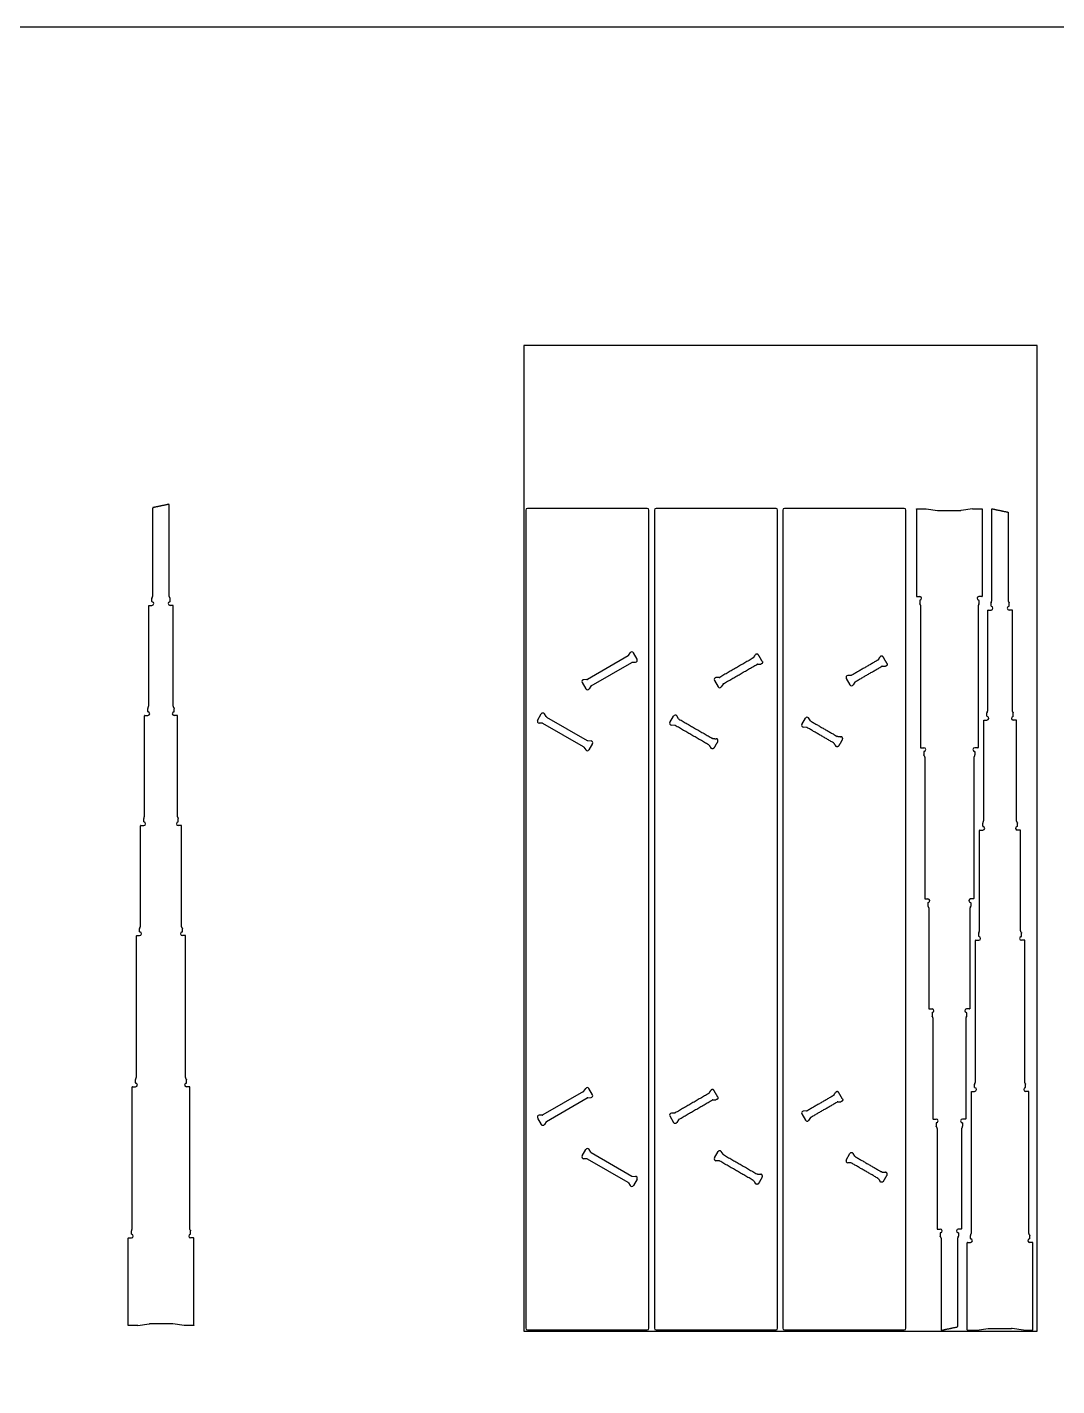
# Model space of a CAD drawing. Header units: millimetres. Extents: x -8049 to 6579, y -3942 to 2675.
# Drawn here: x -811 to 1696, y -633 to 2675 of the extents above; entities that cross this region are included whole.
import ezdxf

# ---------------------------------------------------------------- set-up
doc = ezdxf.new("R2010")
doc.units = ezdxf.units.MM
doc.header["$MEASUREMENT"] = 0
doc.layers.add('Default', color=18, linetype='Continuous', true_color=0x000000)
doc.layers.add('Layer 02', color=1, linetype='Continuous', true_color=0xff0000)

msp = doc.modelspace()

# ---------------------------------------------------------------- linework, layer by layer
at = {"layer": 'Default'}
for p, q in [((1377.4, 1501.8, -11.6), (1405, 1497.8, -11.6)), ((1490.8, 1501.8, -11.6), (1463.1, 1497.8, -11.6)), ((-515, 1266.8, -11.6), (-507.5, 1266.8, -11.6)), ((-456, 1266.8, -11.6), (-463.5, 1266.8, -11.6)), ((1354.6, 1288.4, -11.6), (1362.1, 1288.4, -11.6)), ((1513.6, 1288.4, -11.6), (1506, 1288.4, -11.6)), ((1528.3, 1255.6, -11.6), (1535.8, 1255.6, -11.6)), ((1587.3, 1255.6, -11.6), (1579.7, 1255.6, -11.6)), ((-525, 998.8, -11.6), (-517.5, 998.8, -11.6)), ((-446, 998.8, -11.6), (-453.5, 998.8, -11.6)), ((1518.3, 987.6, -11.6), (1525.8, 987.6, -11.6)), ((1597.3, 987.6, -11.6), (1589.7, 987.6, -11.6)), ((1364.6, 920.3, -11.6), (1372.1, 920.3, -11.6)), ((1503.6, 920.3, -11.6), (1496, 920.3, -11.6)), ((-535, 730.8, -11.6), (-527.5, 730.8, -11.6)), ((-436, 730.8, -11.6), (-443.5, 730.8, -11.6)), ((1508.3, 719.6, -11.6), (1515.8, 719.6, -11.6)), ((1607.3, 719.6, -11.6), (1599.7, 719.6, -11.6)), ((1374.6, 552.3, -11.6), (1382.1, 552.3, -11.6)), ((1493.6, 552.3, -11.6), (1486, 552.3, -11.6)), ((-545, 462.8, -11.6), (-537.5, 462.8, -11.6)), ((-426, 462.8, -11.6), (-433.5, 462.8, -11.6)), ((1498.3, 451.6, -11.6), (1505.8, 451.6, -11.6)), ((1617.3, 451.6, -11.6), (1609.7, 451.6, -11.6)), ((1384.6, 284.3, -11.6), (1392.1, 284.3, -11.6)), ((1483.6, 284.3, -11.6), (1476, 284.3, -11.6)), ((-555, 94.8, -11.6), (-547.5, 94.8, -11.6)), ((-416, 94.8, -11.6), (-423.5, 94.8, -11.6)), ((1488.3, 83.6, -11.6), (1495.8, 83.6, -11.6)), ((1627.3, 83.6, -11.6), (1619.7, 83.6, -11.6)), ((1394.6, 16.3, -11.6), (1402.1, 16.3, -11.6)), ((1473.6, 16.3, -11.6), (1466, 16.3, -11.6)), ((1404.6, -251.7, -11.6), (1412.1, -251.7, -11.6)), ((1463.6, -251.7, -11.6), (1456, -251.7, -11.6)), ((-565, -273.3, -11.6), (-557.5, -273.3, -11.6)), ((-406, -273.3, -11.6), (-413.5, -273.3, -11.6)), ((1478.3, -284.4, -11.6), (1485.8, -284.4, -11.6)), ((1637.3, -284.4, -11.6), (1629.7, -284.4, -11.6)), ((-542.2, -486.8, -11.6), (-514.6, -482.8, -11.6)), ((-428.8, -486.8, -11.6), (-456.4, -482.8, -11.6)), ((1501.1, -497.9, -11.6), (1528.7, -493.9, -11.6)), ((1614.5, -497.9, -11.6), (1586.8, -493.9, -11.6))]:
    msp.add_line(p, q, dxfattribs=at)
for points in [[(402.7, 1498.8), (402.7, -493.2)], [(698.7, 1502.8), (406.7, 1502.8)], [(702.7, -493.2), (702.7, 1498.8)], [(716.1, 1498.8), (716.1, -493.2)], [(1012.1, 1502.8), (720.1, 1502.8)], [(1016.1, -493.2), (1016.1, 1498.8)], [(1028.5, 1498.8), (1028.5, -493.2)], [(1324.5, 1502.8), (1032.5, 1502.8)], [(1328.5, -493.2), (1328.5, 1498.8)], [(-515.5, 1265.8), (-515.5, 1266.3)], [(-455.5, 1265.8), (-455.5, 1266.3)], [(1354.1, 1289.4), (1354.1, 1288.9)], [(1514.1, 1289.4), (1514.1, 1288.9)], [(1527.8, 1254.6), (1527.8, 1255.1)], [(1587.8, 1254.6), (1587.8, 1255.1)], [(651.8, 1143.8), (552.9, 1086.7)], [(561.9, 1071.1), (660.8, 1128.2)], [(652.8, 1144.8), (657, 1151.4)], [(662.1, 1128.6), (670, 1128.9)], [(673.7, 1135.6), (664.7, 1151.2)], [(1194.7, 1096.3), (1186.8, 1096)], [(540, 1079.2), (549, 1063.6)], [(551.6, 1086.3), (543.7, 1086)], [(560.9, 1070.1), (556.7, 1063.5)], [(862.1, 1084.2), (871.1, 1068.6)], [(873.7, 1091.3), (865.8, 1091)], [(883, 1075.1), (878.8, 1068.5)], [(1183.1, 1089.2), (1192.1, 1073.6)], [(1204, 1080.1), (1199.8, 1073.5)], [(-525.5, 997.8), (-525.5, 998.3)], [(-445.5, 997.8), (-445.5, 998.3)], [(431.6, 986.9), (440.6, 1002.5)], [(452.5, 996), (448.3, 1002.7)], [(453.6, 995), (552.4, 938)], [(753.7, 981.9), (762.7, 997.5)], [(774.6, 991), (770.4, 997.7)], [(1074.7, 976.9), (1083.7, 992.5)], [(1095.7, 986), (1091.4, 992.7)], [(443.2, 979.8), (435.3, 980.2)], [(543.4, 922.4), (444.6, 979.4)], [(765.3, 974.8), (757.4, 975.2)], [(1086.3, 969.8), (1078.5, 970.2)], [(1517.8, 986.6), (1517.8, 987.1)], [(1597.8, 986.6), (1597.8, 987.1)], [(553.8, 937.6), (561.6, 937.2)], [(565.3, 930.5), (556.3, 914.9)], [(544.4, 921.4), (548.6, 914.8)], [(1364.1, 921.3), (1364.1, 920.8)], [(1504.1, 921.3), (1504.1, 920.8)], [(-535.5, 729.8), (-535.5, 730.3)], [(-435.5, 729.8), (-435.5, 730.3)], [(1507.8, 718.6), (1507.8, 719.1)], [(1607.8, 718.6), (1607.8, 719.1)], [(1374.1, 553.3), (1374.1, 552.8)], [(1494.1, 553.3), (1494.1, 552.8)], [(-545.5, 461.8), (-545.5, 462.3)], [(-425.5, 461.8), (-425.5, 462.3)], [(1497.8, 450.6), (1497.8, 451.1)], [(1617.8, 450.6), (1617.8, 451.1)], [(1384.1, 285.3), (1384.1, 284.8)], [(1484.1, 285.3), (1484.1, 284.8)], [(-555.5, 93.8), (-555.5, 94.3)], [(-415.5, 93.8), (-415.5, 94.3)], [(543.4, 83.3), (444.6, 26.2)], [(453.6, 10.6), (552.4, 67.7)], [(544.4, 84.2), (548.6, 90.9)], [(553.8, 68.1), (561.6, 68.4)], [(565.3, 75.1), (556.3, 90.7)], [(1487.8, 82.6), (1487.8, 83.1)], [(1627.8, 82.6), (1627.8, 83.1)], [(1086.3, 35.8), (1078.5, 35.5)], [(431.6, 18.7), (440.6, 3.1)], [(443.2, 25.8), (435.3, 25.5)], [(452.5, 9.6), (448.3, 3)], [(753.7, 23.7), (762.7, 8.1)], [(765.3, 30.8), (757.4, 30.5)], [(774.6, 14.6), (770.4, 8)], [(1074.7, 28.7), (1083.7, 13.1)], [(1095.7, 19.6), (1091.4, 13)], [(1394.1, 17.3), (1394.1, 16.8)], [(1474.1, 17.3), (1474.1, 16.8)], [(540, -73.6), (549, -58)], [(560.9, -64.5), (556.7, -57.8)], [(561.9, -65.5), (660.8, -122.5)], [(862.1, -78.6), (871.1, -63)], [(883, -69.5), (878.8, -62.8)], [(551.6, -80.7), (543.7, -80.3)], [(651.8, -138.1), (552.9, -81.1)], [(873.7, -85.7), (865.8, -85.3)], [(1183.1, -83.6), (1192.1, -68)], [(1194.7, -90.7), (1186.8, -90.3)], [(1204, -74.5), (1199.8, -67.8)], [(662.1, -122.9), (670, -123.3)], [(673.7, -130), (664.7, -145.6)], [(652.8, -139.1), (657, -145.8)], [(1404.1, -250.7), (1404.1, -251.2)], [(1464.1, -250.7), (1464.1, -251.2)], [(-565.5, -274.3), (-565.5, -273.8)], [(-405.5, -274.3), (-405.5, -273.8)], [(1477.8, -285.4), (1477.8, -284.9)], [(1637.8, -285.4), (1637.8, -284.9)], [(406.7, -497.2), (698.7, -497.2)], [(720.1, -497.2), (1012.1, -497.2)], [(1032.5, -497.2), (1324.5, -497.2)]]:
    msp.add_lwpolyline(points, dxfattribs=at)
for centre, radius, start, end in [((406.7, 1498.8, -11.6), 4, 90, 180), ((698.7, 1498.8, -11.6), 4, 0, 90), ((720.1, 1498.8, -11.6), 4, 90, 180), ((1012.1, 1498.8, -11.6), 4, 0, 90), ((1032.5, 1498.8, -11.6), 4, 90, 180), ((1324.5, 1498.8, -11.6), 4, 0, 90), ((-515, 1266.3, -11.6), 0.5, 90, 180), ((-507, 1276.2, -11.6), 0.5, 180, 264.4944), ((-507.5, 1271.3, -11.6), 4.5, 270, 84.4944), ((-463.5, 1271.3, -11.6), 4.5, 95.5056, 270), ((-464, 1276.2, -11.6), 0.5, 275.5056, 0), ((-456, 1266.3, -11.6), 0.5, 360, 90), ((1354.6, 1288.9, -11.6), 0.5, 180, 270), ((1362.1, 1283.9, -11.6), 4.5, 275.5056, 90), ((1362.6, 1278.9, -11.6), 0.5, 95.5056, 180), ((1506, 1283.9, -11.6), 4.5, 90, 264.4944), ((1505.6, 1278.9, -11.6), 0.5, 0, 84.4944), ((1513.6, 1288.9, -11.6), 0.5, 270, 0), ((1536.3, 1265.1, -11.6), 0.5, 180, 264.4944), ((1535.8, 1260.1, -11.6), 4.5, 270, 84.4944), ((1579.7, 1260.1, -11.6), 4.5, 95.5056, 270), ((1579.3, 1265.1, -11.6), 0.5, 275.5056, 0), ((1528.3, 1255.1, -11.6), 0.5, 90, 180), ((1587.3, 1255.1, -11.6), 0.5, 360, 90), ((650.3, 1146.4, -11.6), 3, 300, 327.6278), ((660.8, 1149, -11.6), 4.5, 30, 147.6278), ((662.3, 1125.6, -11.6), 3, 92.3722, 120), ((669.8, 1133.4, -11.6), 4.5, 272.3722, 30), ((873.5, 1094.3, -11.6), 3, 272.3722, 300), ((1187, 1091.5, -11.6), 4.5, 92.3722, 210), ((1194.6, 1099.3, -11.6), 3, 272.3722, 300), ((543.9, 1081.5, -11.6), 4.5, 92.3722, 210), ((552.9, 1065.9, -11.6), 4.5, 210, 327.6278), ((551.4, 1089.3, -11.6), 3, 272.3722, 300), ((563.4, 1068.5, -11.6), 3, 120, 147.6278), ((866, 1086.5, -11.6), 4.5, 92.3722, 210), ((875, 1070.9, -11.6), 4.5, 210, 327.6278), ((885.5, 1073.5, -11.6), 3, 120, 147.6278), ((1196, 1075.9, -11.6), 4.5, 210, 327.6278), ((1206.6, 1078.5, -11.6), 3, 120, 147.6278), ((-525, 998.3, -11.6), 0.5, 90, 180), ((-517, 1008.2, -11.6), 0.5, 180, 264.4944), ((-517.5, 1003.3, -11.6), 4.5, 270, 84.4944), ((-453.5, 1003.3, -11.6), 4.5, 95.5056, 270), ((-454, 1008.2, -11.6), 0.5, 275.5056, 0), ((-446, 998.3, -11.6), 0.5, 360, 90), ((444.5, 1000.3, -11.6), 4.5, 32.3722, 150), ((455.1, 997.6, -11.6), 3, 212.3722, 240), ((766.6, 995.3, -11.6), 4.5, 32.3722, 150), ((1087.6, 990.3, -11.6), 4.5, 32.3722, 150), ((1526.3, 997.1, -11.6), 0.5, 180, 264.4944), ((1525.8, 992.1, -11.6), 4.5, 270, 84.4944), ((1589.7, 992.1, -11.6), 4.5, 95.5056, 270), ((1589.3, 997.1, -11.6), 0.5, 275.5056, 0), ((435.5, 984.7, -11.6), 4.5, 150, 267.6278), ((443.1, 976.8, -11.6), 3, 60, 87.6278), ((757.6, 979.7, -11.6), 4.5, 150, 267.6278), ((765.2, 971.8, -11.6), 3, 60, 87.6278), ((777.2, 992.6, -11.6), 3, 212.3722, 240), ((1078.6, 974.7, -11.6), 4.5, 150, 267.6278), ((1086.2, 966.8, -11.6), 3, 60, 87.6278), ((1098.2, 987.6, -11.6), 3, 212.3722, 240), ((1518.3, 987.1, -11.6), 0.5, 90, 180), ((1597.3, 987.1, -11.6), 0.5, 360, 90), ((553.9, 940.6, -11.6), 3, 240, 267.6278), ((561.4, 932.8, -11.6), 4.5, 330, 87.6278), ((541.9, 919.8, -11.6), 3, 32.3722, 60), ((552.4, 917.2, -11.6), 4.5, 212.3722, 330), ((1364.6, 920.8, -11.6), 0.5, 180, 270), ((1372.1, 915.8, -11.6), 4.5, 275.5056, 90), ((1372.6, 910.8, -11.6), 0.5, 95.5056, 180), ((1496, 915.8, -11.6), 4.5, 90, 264.4944), ((1495.6, 910.8, -11.6), 0.5, 0, 84.4944), ((1503.6, 920.8, -11.6), 0.5, 270, 0), ((-535, 730.3, -11.6), 0.5, 90, 180), ((-527, 740.2, -11.6), 0.5, 180, 264.4944), ((-527.5, 735.3, -11.6), 4.5, 270, 84.4944), ((-443.5, 735.3, -11.6), 4.5, 95.5056, 270), ((-444, 740.2, -11.6), 0.5, 275.5056, 0), ((-436, 730.3, -11.6), 0.5, 360, 90), ((1516.3, 729.1, -11.6), 0.5, 180, 264.4944), ((1515.8, 724.1, -11.6), 4.5, 270, 84.4944), ((1599.7, 724.1, -11.6), 4.5, 95.5056, 270), ((1599.3, 729.1, -11.6), 0.5, 275.5056, 0), ((1508.3, 719.1, -11.6), 0.5, 90, 180), ((1607.3, 719.1, -11.6), 0.5, 360, 90), ((1374.6, 552.8, -11.6), 0.5, 180, 270), ((1382.1, 547.8, -11.6), 4.5, 275.5056, 90), ((1382.6, 542.8, -11.6), 0.5, 95.5056, 180), ((1486, 547.8, -11.6), 4.5, 90, 264.4944), ((1485.6, 542.8, -11.6), 0.5, 0, 84.4944), ((1493.6, 552.8, -11.6), 0.5, 270, 0), ((-537, 472.2, -11.6), 0.5, 180, 264.4944), ((-537.5, 467.3, -11.6), 4.5, 270, 84.4944), ((-433.5, 467.3, -11.6), 4.5, 95.5056, 270), ((-434, 472.2, -11.6), 0.5, 275.5056, 0), ((-545, 462.3, -11.6), 0.5, 90, 180), ((-426, 462.3, -11.6), 0.5, 360, 90), ((1498.3, 451.1, -11.6), 0.5, 90, 180), ((1506.3, 461.1, -11.6), 0.5, 180, 264.4944), ((1505.8, 456.1, -11.6), 4.5, 270, 84.4944), ((1609.7, 456.1, -11.6), 4.5, 95.5056, 270), ((1609.3, 461.1, -11.6), 0.5, 275.5056, 0), ((1617.3, 451.1, -11.6), 0.5, 360, 90), ((1384.6, 284.8, -11.6), 0.5, 180, 270), ((1392.1, 279.8, -11.6), 4.5, 275.5056, 90), ((1392.6, 274.8, -11.6), 0.5, 95.5056, 180), ((1476, 279.8, -11.6), 4.5, 90, 264.4944), ((1475.6, 274.8, -11.6), 0.5, 0, 84.4944), ((1483.6, 284.8, -11.6), 0.5, 270, 0), ((-547, 104.2, -11.6), 0.5, 180, 264.4944), ((-547.5, 99.3, -11.6), 4.5, 270, 84.4944), ((-423.5, 99.3, -11.6), 4.5, 95.5056, 270), ((-424, 104.2, -11.6), 0.5, 275.5056, 0), ((-555, 94.3, -11.6), 0.5, 90, 180), ((-416, 94.3, -11.6), 0.5, 360, 90), ((541.9, 85.8, -11.6), 3, 300, 327.6278), ((552.4, 88.5, -11.6), 4.5, 30, 147.6278), ((553.9, 65.1, -11.6), 3, 92.3722, 120), ((561.4, 72.9, -11.6), 4.5, 272.3722, 30), ((1488.3, 83.1, -11.6), 0.5, 90, 180), ((1496.3, 93.1, -11.6), 0.5, 180, 264.4944), ((1495.8, 88.1, -11.6), 4.5, 270, 84.4944), ((1619.7, 88.1, -11.6), 4.5, 95.5056, 270), ((1619.3, 93.1, -11.6), 0.5, 275.5056, 0), ((1627.3, 83.1, -11.6), 0.5, 360, 90), ((1078.6, 31, -11.6), 4.5, 92.3722, 210), ((1086.2, 38.8, -11.6), 3, 272.3722, 300), ((435.5, 21, -11.6), 4.5, 92.3722, 210), ((444.5, 5.4, -11.6), 4.5, 210, 327.6278), ((443.1, 28.8, -11.6), 3, 272.3722, 300), ((455.1, 8, -11.6), 3, 120, 147.6278), ((757.6, 26, -11.6), 4.5, 92.3722, 210), ((766.6, 10.4, -11.6), 4.5, 210, 327.6278), ((765.2, 33.8, -11.6), 3, 272.3722, 300), ((777.2, 13, -11.6), 3, 120, 147.6278), ((1087.6, 15.4, -11.6), 4.5, 210, 327.6278), ((1098.2, 18, -11.6), 3, 120, 147.6278), ((1394.6, 16.8, -11.6), 0.5, 180, 270), ((1402.1, 11.8, -11.6), 4.5, 275.5056, 90), ((1402.6, 6.8, -11.6), 0.5, 95.5056, 180), ((1466, 11.8, -11.6), 4.5, 90, 264.4944), ((1465.6, 6.8, -11.6), 0.5, 0, 84.4944), ((1473.6, 16.8, -11.6), 0.5, 270, 0), ((552.9, -60.3, -11.6), 4.5, 32.3722, 150), ((563.4, -62.9, -11.6), 3, 212.3722, 240), ((875, -65.3, -11.6), 4.5, 32.3722, 150), ((1196, -70.3, -11.6), 4.5, 32.3722, 150), ((543.9, -75.8, -11.6), 4.5, 150, 267.6278), ((551.4, -83.7, -11.6), 3, 60, 87.6278), ((866, -80.8, -11.6), 4.5, 150, 267.6278), ((873.5, -88.7, -11.6), 3, 60, 87.6278), ((885.5, -67.9, -11.6), 3, 212.3722, 240), ((1187, -85.8, -11.6), 4.5, 150, 267.6278), ((1194.6, -93.7, -11.6), 3, 60, 87.6278), ((1206.6, -72.9, -11.6), 3, 212.3722, 240), ((662.3, -119.9, -11.6), 3, 240, 267.6278), ((669.8, -127.8, -11.6), 4.5, 330, 87.6278), ((650.3, -140.7, -11.6), 3, 32.3722, 60), ((660.8, -143.3, -11.6), 4.5, 212.3722, 330), ((-557, -263.9, -11.6), 0.5, 180, 264.4944), ((-557.5, -268.8, -11.6), 4.5, 270, 84.4944), ((-413.5, -268.8, -11.6), 4.5, 95.5056, 270), ((-414, -263.9, -11.6), 0.5, 275.5056, 0), ((1404.6, -251.2, -11.6), 0.5, 180, 270), ((1412.1, -256.2, -11.6), 4.5, 275.5056, 90), ((1412.6, -261.2, -11.6), 0.5, 95.5056, 180), ((1456, -256.2, -11.6), 4.5, 90, 264.4944), ((1455.6, -261.2, -11.6), 0.5, 0, 84.4944), ((1463.6, -251.2, -11.6), 0.5, 270, 0), ((-565, -273.8, -11.6), 0.5, 90, 180), ((-406, -273.8, -11.6), 0.5, 360, 90), ((1478.3, -284.9, -11.6), 0.5, 90, 180), ((1486.3, -275, -11.6), 0.5, 180, 264.4944), ((1485.8, -279.9, -11.6), 4.5, 270, 84.4944), ((1629.7, -279.9, -11.6), 4.5, 95.5056, 270), ((1629.3, -275, -11.6), 0.5, 275.5056, 0), ((1637.3, -284.9, -11.6), 0.5, 360, 90), ((406.7, -493.2, -11.6), 4, 180, 270), ((698.7, -493.2, -11.6), 4, 270, 0), ((720.1, -493.2, -11.6), 4, 180, 270), ((1012.1, -493.2, -11.6), 4, 270, 0), ((1032.5, -493.2, -11.6), 4, 180, 270), ((1324.5, -493.2, -11.6), 4, 270, 0)]:
    msp.add_arc(centre, radius, start, end, dxfattribs=at)
for points, weights in [([(-504.7, 1505, -11.6), (-505.5, 1504.8, -11.6), (-505.5, 1504, -11.6)], [1, 0.776690981035, 1]), ([(1354.1, 1500.9, -11.6), (1354.1, 1501.9, -11.6), (1355.2, 1501.9, -11.6)], [1, 0.707106781187, 1]), ([(1376.1, 1501.9, -11.6), (1376.8, 1501.9, -11.6), (1377.4, 1501.8, -11.6)], [1, 0.997766859876, 1]), ([(1405, 1497.8, -11.6), (1405.6, 1497.7, -11.6), (1406.2, 1497.7, -11.6)], [1, 0.997766859876, 1]), ([(1463.1, 1497.8, -11.6), (1462.5, 1497.7, -11.6), (1461.9, 1497.7, -11.6)], [1, 0.997766859876, 1]), ([(1490.8, 1501.8, -11.6), (1491.4, 1501.9, -11.6), (1492, 1501.9, -11.6)], [1, 0.997766859876, 1]), ([(1512.9, 1501.9, -11.6), (1514.1, 1501.9, -11.6), (1514.1, 1500.9, -11.6)], [1, 0.707106781187, 1]), ([(1577, 1493.9, -11.6), (1577.8, 1493.7, -11.6), (1577.8, 1492.9, -11.6)], [1, 0.776690981035, 1]), ([(-507.2, 1285.4, -11.6), (-507.5, 1284.8, -11.6), (-507.5, 1284.1, -11.6)], [1, 0.976880094867, 1]), ([(-505.8, 1288.4, -11.6), (-505.5, 1289.1, -11.6), (-505.5, 1289.9, -11.6)], [1, 0.976880094867, 1]), ([(-465.2, 1288.4, -11.6), (-465.5, 1289.1, -11.6), (-465.5, 1289.9, -11.6)], [1, 0.976880094867, 1]), ([(-463.8, 1285.4, -11.6), (-463.5, 1284.8, -11.6), (-463.5, 1284.1, -11.6)], [1, 0.976880094867, 1]), ([(1362.3, 1269.8, -11.6), (1362.1, 1270.4, -11.6), (1362.1, 1271, -11.6)], [1, 0.976880094867, 1]), ([(1363.7, 1266.7, -11.6), (1364.1, 1266, -11.6), (1364.1, 1265.2, -11.6)], [1, 0.976880094867, 1]), ([(1504.4, 1266.7, -11.6), (1504.1, 1266, -11.6), (1504.1, 1265.2, -11.6)], [1, 0.976880094867, 1]), ([(1505.8, 1269.8, -11.6), (1506.1, 1270.4, -11.6), (1506.1, 1271, -11.6)], [1, 0.976880094867, 1]), ([(1536, 1274.2, -11.6), (1535.8, 1273.6, -11.6), (1535.8, 1273, -11.6)], [1, 0.976880094867, 1]), ([(1537.4, 1277.3, -11.6), (1537.8, 1278, -11.6), (1537.8, 1278.8, -11.6)], [1, 0.976880094867, 1]), ([(1578.1, 1277.3, -11.6), (1577.8, 1278, -11.6), (1577.8, 1278.8, -11.6)], [1, 0.976880094867, 1]), ([(1579.5, 1274.2, -11.6), (1579.8, 1273.6, -11.6), (1579.8, 1273, -11.6)], [1, 0.976880094867, 1]), ([(957.6, 1139.8, -11.6), (957.2, 1139.1, -11.6), (956.5, 1138.8, -11.6)], [1, 0.971076313064, 1]), ([(1261.3, 1134.8, -11.6), (1260.9, 1134.1, -11.6), (1260.3, 1133.8, -11.6)], [1, 0.971076313064, 1]), ([(966.9, 1123.6, -11.6), (966.2, 1123.5, -11.6), (965.5, 1123.2, -11.6)], [1, 0.971076313064, 1]), ([(1270.6, 1118.6, -11.6), (1269.9, 1118.5, -11.6), (1269.3, 1118.2, -11.6)], [1, 0.971076313064, 1]), ([(-517.2, 1017.4, -11.6), (-517.5, 1016.8, -11.6), (-517.5, 1016.1, -11.6)], [1, 0.976880094867, 1]), ([(-515.8, 1020.4, -11.6), (-515.5, 1021.1, -11.6), (-515.5, 1021.9, -11.6)], [1, 0.976880094867, 1]), ([(-455.2, 1020.4, -11.6), (-455.5, 1021.1, -11.6), (-455.5, 1021.9, -11.6)], [1, 0.976880094867, 1]), ([(-453.8, 1017.4, -11.6), (-453.5, 1016.8, -11.6), (-453.5, 1016.1, -11.6)], [1, 0.976880094867, 1]), ([(1526, 1006.2, -11.6), (1525.8, 1005.6, -11.6), (1525.8, 1005, -11.6)], [1, 0.976880094867, 1]), ([(1527.4, 1009.3, -11.6), (1527.8, 1010, -11.6), (1527.8, 1010.8, -11.6)], [1, 0.976880094867, 1]), ([(1588.1, 1009.3, -11.6), (1587.8, 1010, -11.6), (1587.8, 1010.8, -11.6)], [1, 0.976880094867, 1]), ([(1589.5, 1006.2, -11.6), (1589.8, 1005.6, -11.6), (1589.8, 1005, -11.6)], [1, 0.976880094867, 1]), ([(849.2, 926.4, -11.6), (848.8, 927, -11.6), (848.2, 927.4, -11.6)], [1, 0.971076313064, 1]), ([(858.5, 942.6, -11.6), (857.8, 942.6, -11.6), (857.2, 943, -11.6)], [1, 0.971076313064, 1]), ([(1152.9, 931.4, -11.6), (1152.5, 932, -11.6), (1151.9, 932.4, -11.6)], [1, 0.971076313064, 1]), ([(1162.3, 947.6, -11.6), (1161.5, 947.6, -11.6), (1160.9, 948, -11.6)], [1, 0.971076313064, 1]), ([(1372.3, 901.7, -11.6), (1372.1, 902.3, -11.6), (1372.1, 902.9, -11.6)], [1, 0.976880094867, 1]), ([(1373.7, 898.6, -11.6), (1374.1, 897.9, -11.6), (1374.1, 897.1, -11.6)], [1, 0.976880094867, 1]), ([(1494.4, 898.6, -11.6), (1494.1, 897.9, -11.6), (1494.1, 897.1, -11.6)], [1, 0.976880094867, 1]), ([(1495.8, 901.7, -11.6), (1496.1, 902.3, -11.6), (1496.1, 902.9, -11.6)], [1, 0.976880094867, 1]), ([(-527.2, 749.4, -11.6), (-527.5, 748.8, -11.6), (-527.5, 748.1, -11.6)], [1, 0.976880094867, 1]), ([(-525.8, 752.4, -11.6), (-525.5, 753.1, -11.6), (-525.5, 753.9, -11.6)], [1, 0.976880094867, 1]), ([(-445.2, 752.4, -11.6), (-445.5, 753.1, -11.6), (-445.5, 753.9, -11.6)], [1, 0.976880094867, 1]), ([(-443.8, 749.4, -11.6), (-443.5, 748.8, -11.6), (-443.5, 748.1, -11.6)], [1, 0.976880094867, 1]), ([(1516, 738.2, -11.6), (1515.8, 737.6, -11.6), (1515.8, 737, -11.6)], [1, 0.976880094867, 1]), ([(1517.4, 741.3, -11.6), (1517.8, 742, -11.6), (1517.8, 742.8, -11.6)], [1, 0.976880094867, 1]), ([(1598.1, 741.3, -11.6), (1597.8, 742, -11.6), (1597.8, 742.8, -11.6)], [1, 0.976880094867, 1]), ([(1599.5, 738.2, -11.6), (1599.8, 737.6, -11.6), (1599.8, 737, -11.6)], [1, 0.976880094867, 1]), ([(1382.3, 533.7, -11.6), (1382.1, 534.3, -11.6), (1382.1, 534.9, -11.6)], [1, 0.976880094867, 1]), ([(1383.7, 530.6, -11.6), (1384.1, 529.9, -11.6), (1384.1, 529.1, -11.6)], [1, 0.976880094867, 1]), ([(1484.4, 530.6, -11.6), (1484.1, 529.9, -11.6), (1484.1, 529.1, -11.6)], [1, 0.976880094867, 1]), ([(1485.8, 533.7, -11.6), (1486.1, 534.3, -11.6), (1486.1, 534.9, -11.6)], [1, 0.976880094867, 1]), ([(-537.2, 481.4, -11.6), (-537.5, 480.8, -11.6), (-537.5, 480.1, -11.6)], [1, 0.976880094867, 1]), ([(-535.8, 484.4, -11.6), (-535.5, 485.1, -11.6), (-535.5, 485.9, -11.6)], [1, 0.976880094867, 1]), ([(-435.2, 484.4, -11.6), (-435.5, 485.1, -11.6), (-435.5, 485.9, -11.6)], [1, 0.976880094867, 1]), ([(-433.8, 481.4, -11.6), (-433.5, 480.8, -11.6), (-433.5, 480.1, -11.6)], [1, 0.976880094867, 1]), ([(1506, 470.2, -11.6), (1505.8, 469.6, -11.6), (1505.8, 469, -11.6)], [1, 0.976880094867, 1]), ([(1507.4, 473.3, -11.6), (1507.8, 474, -11.6), (1507.8, 474.8, -11.6)], [1, 0.976880094867, 1]), ([(1608.1, 473.3, -11.6), (1607.8, 474, -11.6), (1607.8, 474.8, -11.6)], [1, 0.976880094867, 1]), ([(1609.5, 470.2, -11.6), (1609.8, 469.6, -11.6), (1609.8, 469, -11.6)], [1, 0.976880094867, 1]), ([(1392.3, 265.7, -11.6), (1392.1, 266.3, -11.6), (1392.1, 266.9, -11.6)], [1, 0.976880094867, 1]), ([(1475.8, 265.7, -11.6), (1476.1, 266.3, -11.6), (1476.1, 266.9, -11.6)], [1, 0.976880094867, 1]), ([(1393.7, 262.6, -11.6), (1394.1, 261.9, -11.6), (1394.1, 261.1, -11.6)], [1, 0.976880094867, 1]), ([(1474.4, 262.6, -11.6), (1474.1, 261.9, -11.6), (1474.1, 261.1, -11.6)], [1, 0.976880094867, 1]), ([(-547.2, 113.4, -11.6), (-547.5, 112.8, -11.6), (-547.5, 112.1, -11.6)], [1, 0.976880094867, 1]), ([(-545.8, 116.4, -11.6), (-545.5, 117.1, -11.6), (-545.5, 117.9, -11.6)], [1, 0.976880094867, 1]), ([(-425.2, 116.4, -11.6), (-425.5, 117.1, -11.6), (-425.5, 117.9, -11.6)], [1, 0.976880094867, 1]), ([(-423.8, 113.4, -11.6), (-423.5, 112.8, -11.6), (-423.5, 112.1, -11.6)], [1, 0.976880094867, 1]), ([(1496, 102.2, -11.6), (1495.8, 101.6, -11.6), (1495.8, 101, -11.6)], [1, 0.976880094867, 1]), ([(1497.4, 105.3, -11.6), (1497.8, 106, -11.6), (1497.8, 106.8, -11.6)], [1, 0.976880094867, 1]), ([(1618.1, 105.3, -11.6), (1617.8, 106, -11.6), (1617.8, 106.8, -11.6)], [1, 0.976880094867, 1]), ([(1619.5, 102.2, -11.6), (1619.8, 101.6, -11.6), (1619.8, 101, -11.6)], [1, 0.976880094867, 1]), ([(849.2, 79.2, -11.6), (848.8, 78.6, -11.6), (848.2, 78.3, -11.6)], [1, 0.971076313064, 1]), ([(1152.9, 74.2, -11.6), (1152.5, 73.6, -11.6), (1151.9, 73.3, -11.6)], [1, 0.971076313064, 1]), ([(858.5, 63.1, -11.6), (857.8, 63, -11.6), (857.2, 62.7, -11.6)], [1, 0.971076313064, 1]), ([(1162.3, 58.1, -11.6), (1161.5, 58, -11.6), (1160.9, 57.7, -11.6)], [1, 0.971076313064, 1]), ([(1402.3, -2.3, -11.6), (1402.1, -1.7, -11.6), (1402.1, -1.1, -11.6)], [1, 0.976880094867, 1]), ([(1403.7, -5.4, -11.6), (1404.1, -6.1, -11.6), (1404.1, -6.9, -11.6)], [1, 0.976880094867, 1]), ([(1464.4, -5.4, -11.6), (1464.1, -6.1, -11.6), (1464.1, -6.9, -11.6)], [1, 0.976880094867, 1]), ([(1465.8, -2.3, -11.6), (1466.1, -1.7, -11.6), (1466.1, -1.1, -11.6)], [1, 0.976880094867, 1]), ([(966.9, -117.9, -11.6), (966.2, -117.9, -11.6), (965.5, -117.5, -11.6)], [1, 0.971076313064, 1]), ([(1261.3, -129.1, -11.6), (1260.9, -128.5, -11.6), (1260.3, -128.1, -11.6)], [1, 0.971076313064, 1]), ([(1270.6, -112.9, -11.6), (1269.9, -112.9, -11.6), (1269.3, -112.5, -11.6)], [1, 0.971076313064, 1]), ([(957.6, -134.1, -11.6), (957.2, -133.5, -11.6), (956.5, -133.1, -11.6)], [1, 0.971076313064, 1]), ([(-557.2, -254.7, -11.6), (-557.5, -255.3, -11.6), (-557.5, -256, -11.6)], [1, 0.976880094867, 1]), ([(-555.8, -251.7, -11.6), (-555.5, -251, -11.6), (-555.5, -250.2, -11.6)], [1, 0.976880094867, 1]), ([(-415.2, -251.7, -11.6), (-415.5, -251, -11.6), (-415.5, -250.2, -11.6)], [1, 0.976880094867, 1]), ([(-413.8, -254.7, -11.6), (-413.5, -255.3, -11.6), (-413.5, -256, -11.6)], [1, 0.976880094867, 1]), ([(1487.4, -262.8, -11.6), (1487.8, -262.1, -11.6), (1487.8, -261.3, -11.6)], [1, 0.976880094867, 1]), ([(1628.1, -262.8, -11.6), (1627.8, -262.1, -11.6), (1627.8, -261.3, -11.6)], [1, 0.976880094867, 1]), ([(1412.3, -270.3, -11.6), (1412.1, -269.7, -11.6), (1412.1, -269.1, -11.6)], [1, 0.976880094867, 1]), ([(1413.7, -273.4, -11.6), (1414.1, -274.1, -11.6), (1414.1, -274.9, -11.6)], [1, 0.976880094867, 1]), ([(1454.4, -273.4, -11.6), (1454.1, -274.1, -11.6), (1454.1, -274.9, -11.6)], [1, 0.976880094867, 1]), ([(1455.8, -270.3, -11.6), (1456.1, -269.7, -11.6), (1456.1, -269.1, -11.6)], [1, 0.976880094867, 1]), ([(1486, -265.9, -11.6), (1485.8, -266.4, -11.6), (1485.8, -267.1, -11.6)], [1, 0.976880094867, 1]), ([(1629.5, -265.9, -11.6), (1629.8, -266.4, -11.6), (1629.8, -267.1, -11.6)], [1, 0.976880094867, 1]), ([(-564.4, -486.9, -11.6), (-565.5, -486.9, -11.6), (-565.5, -485.9, -11.6)], [1, 0.707106781187, 1]), ([(-542.2, -486.8, -11.6), (-542.8, -486.9, -11.6), (-543.4, -486.9, -11.6)], [1, 0.997766859876, 1]), ([(-514.6, -482.8, -11.6), (-514, -482.7, -11.6), (-513.4, -482.7, -11.6)], [1, 0.997766859876, 1]), ([(-456.4, -482.8, -11.6), (-457, -482.7, -11.6), (-457.7, -482.7, -11.6)], [1, 0.997766859876, 1]), ([(-427.6, -486.9, -11.6), (-428.2, -486.9, -11.6), (-428.8, -486.8, -11.6)], [1, 0.997766859876, 1]), ([(-405.5, -485.9, -11.6), (-405.5, -486.9, -11.6), (-406.6, -486.9, -11.6)], [1, 0.707106781187, 1]), ([(1453.3, -490, -11.6), (1454.1, -489.8, -11.6), (1454.1, -489, -11.6)], [1, 0.776690981035, 1]), ([(1528.7, -493.9, -11.6), (1529.3, -493.8, -11.6), (1529.9, -493.8, -11.6)], [1, 0.997766859876, 1]), ([(1586.8, -493.9, -11.6), (1586.2, -493.8, -11.6), (1585.6, -493.8, -11.6)], [1, 0.997766859876, 1]), ([(1477.8, -497, -11.6), (1477.8, -498, -11.6), (1478.9, -498, -11.6)], [1, 0.707106781187, 1]), ([(1499.8, -498, -11.6), (1500.5, -498, -11.6), (1501.1, -497.9, -11.6)], [1, 0.997766859876, 1]), ([(1614.5, -497.9, -11.6), (1615.1, -498, -11.6), (1615.7, -498, -11.6)], [1, 0.997766859876, 1]), ([(1636.6, -498, -11.6), (1637.8, -498, -11.6), (1637.8, -497, -11.6)], [1, 0.707106781187, 1])]:
    msp.add_rational_spline(points, weights, degree=2, dxfattribs=at)
for points in [[(-505.5, 1289.9, -11.6), (-505.5, 1397, -11.6), (-505.5, 1504, -11.6)], [(-466.7, 1513, -11.6), (-485.7, 1509, -11.6), (-504.7, 1505, -11.6)], [(-465.5, 1289.9, -11.6), (-465.5, 1401, -11.6), (-465.5, 1512.1, -11.6)], [(1354.1, 1500.9, -11.6), (1354.1, 1395.1, -11.6), (1354.1, 1289.4, -11.6)], [(1355.2, 1501.9, -11.6), (1365.7, 1501.9, -11.6), (1376.1, 1501.9, -11.6)], [(1406.2, 1497.7, -11.6), (1434.1, 1497.7, -11.6), (1461.9, 1497.7, -11.6)], [(1492, 1501.9, -11.6), (1502.5, 1501.9, -11.6), (1512.9, 1501.9, -11.6)], [(1514.1, 1500.9, -11.6), (1514.1, 1395.1, -11.6), (1514.1, 1289.4, -11.6)], [(1537.8, 1278.8, -11.6), (1537.8, 1389.8, -11.6), (1537.8, 1500.9, -11.6)], [(1539, 1501.9, -11.6), (1558, 1497.9, -11.6), (1577, 1493.9, -11.6)], [(1577.8, 1278.8, -11.6), (1577.8, 1385.8, -11.6), (1577.8, 1492.9, -11.6)], [(-515.5, 1021.9, -11.6), (-515.5, 1143.8, -11.6), (-515.5, 1265.8, -11.6)], [(-507.5, 1276.2, -11.6), (-507.5, 1280.2, -11.6), (-507.5, 1284.1, -11.6)], [(-507.2, 1285.4, -11.6), (-506.5, 1286.9, -11.6), (-505.8, 1288.4, -11.6)], [(-463.8, 1285.4, -11.6), (-464.5, 1286.9, -11.6), (-465.2, 1288.4, -11.6)], [(-463.5, 1276.2, -11.6), (-463.5, 1280.2, -11.6), (-463.5, 1284.1, -11.6)], [(-455.5, 1021.9, -11.6), (-455.5, 1143.8, -11.6), (-455.5, 1265.8, -11.6)], [(1362.1, 1278.9, -11.6), (1362.1, 1274.9, -11.6), (1362.1, 1271, -11.6)], [(1362.3, 1269.8, -11.6), (1363, 1268.2, -11.6), (1363.7, 1266.7, -11.6)], [(1364.1, 1265.2, -11.6), (1364.1, 1093.2, -11.6), (1364.1, 921.3, -11.6)], [(1504.1, 1265.2, -11.6), (1504.1, 1093.2, -11.6), (1504.1, 921.3, -11.6)], [(1505.8, 1269.8, -11.6), (1505.1, 1268.2, -11.6), (1504.4, 1266.7, -11.6)], [(1506.1, 1278.9, -11.6), (1506.1, 1274.9, -11.6), (1506.1, 1271, -11.6)], [(1535.8, 1265.1, -11.6), (1535.8, 1269.1, -11.6), (1535.8, 1273, -11.6)], [(1536, 1274.2, -11.6), (1536.7, 1275.8, -11.6), (1537.4, 1277.3, -11.6)], [(1579.5, 1274.2, -11.6), (1578.8, 1275.8, -11.6), (1578.1, 1277.3, -11.6)], [(1579.8, 1265.1, -11.6), (1579.8, 1269.1, -11.6), (1579.8, 1273, -11.6)], [(1527.8, 1010.8, -11.6), (1527.8, 1132.7, -11.6), (1527.8, 1254.6, -11.6)], [(1587.8, 1010.8, -11.6), (1587.8, 1132.7, -11.6), (1587.8, 1254.6, -11.6)], [(956.5, 1138.8, -11.6), (915.8, 1115.2, -11.6), (875, 1091.7, -11.6)], [(957.6, 1139.8, -11.6), (959.7, 1143.1, -11.6), (961.8, 1146.4, -11.6)], [(978.5, 1130.6, -11.6), (974, 1138.4, -11.6), (969.5, 1146.2, -11.6)], [(1260.3, 1133.8, -11.6), (1228.2, 1115.2, -11.6), (1196.1, 1096.7, -11.6)], [(1261.3, 1134.8, -11.6), (1263.4, 1138.1, -11.6), (1265.5, 1141.4, -11.6)], [(1282.2, 1125.6, -11.6), (1277.7, 1133.4, -11.6), (1273.2, 1141.2, -11.6)], [(884, 1076.1, -11.6), (924.8, 1099.6, -11.6), (965.5, 1123.2, -11.6)], [(966.9, 1123.6, -11.6), (970.8, 1123.7, -11.6), (974.8, 1123.9, -11.6)], [(1205.1, 1081.1, -11.6), (1237.2, 1099.6, -11.6), (1269.3, 1118.2, -11.6)], [(1270.6, 1118.6, -11.6), (1274.6, 1118.7, -11.6), (1278.5, 1118.9, -11.6)], [(-525.5, 753.9, -11.6), (-525.5, 875.8, -11.6), (-525.5, 997.8, -11.6)], [(-517.5, 1008.2, -11.6), (-517.5, 1012.2, -11.6), (-517.5, 1016.1, -11.6)], [(-517.2, 1017.4, -11.6), (-516.5, 1018.9, -11.6), (-515.8, 1020.4, -11.6)], [(-453.8, 1017.4, -11.6), (-454.5, 1018.9, -11.6), (-455.2, 1020.4, -11.6)], [(-453.5, 1008.2, -11.6), (-453.5, 1012.2, -11.6), (-453.5, 1016.1, -11.6)], [(-445.5, 753.9, -11.6), (-445.5, 875.8, -11.6), (-445.5, 997.8, -11.6)], [(1525.8, 997.1, -11.6), (1525.8, 1001.1, -11.6), (1525.8, 1005, -11.6)], [(1526, 1006.2, -11.6), (1526.7, 1007.8, -11.6), (1527.4, 1009.3, -11.6)], [(1589.5, 1006.2, -11.6), (1588.8, 1007.8, -11.6), (1588.1, 1009.3, -11.6)], [(1589.8, 997.1, -11.6), (1589.8, 1001.1, -11.6), (1589.8, 1005, -11.6)], [(848.2, 927.4, -11.6), (807.4, 950.9, -11.6), (766.7, 974.4, -11.6)], [(775.7, 990, -11.6), (816.4, 966.5, -11.6), (857.2, 943, -11.6)], [(1151.9, 932.4, -11.6), (1119.8, 950.9, -11.6), (1087.7, 969.4, -11.6)], [(1096.7, 985, -11.6), (1128.8, 966.5, -11.6), (1160.9, 948, -11.6)], [(1517.8, 742.8, -11.6), (1517.8, 864.7, -11.6), (1517.8, 986.6, -11.6)], [(1597.8, 742.8, -11.6), (1597.8, 864.7, -11.6), (1597.8, 986.6, -11.6)], [(849.2, 926.4, -11.6), (851.3, 923.1, -11.6), (853.4, 919.8, -11.6)], [(858.5, 942.6, -11.6), (862.5, 942.4, -11.6), (866.4, 942.2, -11.6)], [(870.1, 935.5, -11.6), (865.6, 927.7, -11.6), (861.1, 919.9, -11.6)], [(1152.9, 931.4, -11.6), (1155, 928.1, -11.6), (1157.1, 924.8, -11.6)], [(1162.3, 947.6, -11.6), (1166.2, 947.4, -11.6), (1170.1, 947.2, -11.6)], [(1173.8, 940.5, -11.6), (1169.3, 932.7, -11.6), (1164.8, 924.9, -11.6)], [(1372.1, 910.8, -11.6), (1372.1, 906.9, -11.6), (1372.1, 902.9, -11.6)], [(1372.3, 901.7, -11.6), (1373, 900.1, -11.6), (1373.7, 898.6, -11.6)], [(1374.1, 897.1, -11.6), (1374.1, 725.2, -11.6), (1374.1, 553.3, -11.6)], [(1494.1, 897.1, -11.6), (1494.1, 725.2, -11.6), (1494.1, 553.3, -11.6)], [(1495.8, 901.7, -11.6), (1495.1, 900.1, -11.6), (1494.4, 898.6, -11.6)], [(1496.1, 910.8, -11.6), (1496.1, 906.9, -11.6), (1496.1, 902.9, -11.6)], [(-535.5, 485.9, -11.6), (-535.5, 607.8, -11.6), (-535.5, 729.8, -11.6)], [(-527.5, 740.2, -11.6), (-527.5, 744.2, -11.6), (-527.5, 748.1, -11.6)], [(-527.2, 749.4, -11.6), (-526.5, 750.9, -11.6), (-525.8, 752.4, -11.6)], [(-443.8, 749.4, -11.6), (-444.5, 750.9, -11.6), (-445.2, 752.4, -11.6)], [(-443.5, 740.2, -11.6), (-443.5, 744.2, -11.6), (-443.5, 748.1, -11.6)], [(-435.5, 485.9, -11.6), (-435.5, 607.8, -11.6), (-435.5, 729.8, -11.6)], [(1515.8, 729.1, -11.6), (1515.8, 733.1, -11.6), (1515.8, 737, -11.6)], [(1516, 738.2, -11.6), (1516.7, 739.8, -11.6), (1517.4, 741.3, -11.6)], [(1599.5, 738.2, -11.6), (1598.8, 739.8, -11.6), (1598.1, 741.3, -11.6)], [(1599.8, 729.1, -11.6), (1599.8, 733.1, -11.6), (1599.8, 737, -11.6)], [(1507.8, 474.8, -11.6), (1507.8, 596.7, -11.6), (1507.8, 718.6, -11.6)], [(1607.8, 474.8, -11.6), (1607.8, 596.7, -11.6), (1607.8, 718.6, -11.6)], [(1382.1, 542.8, -11.6), (1382.1, 538.9, -11.6), (1382.1, 534.9, -11.6)], [(1382.3, 533.7, -11.6), (1383, 532.1, -11.6), (1383.7, 530.6, -11.6)], [(1485.8, 533.7, -11.6), (1485.1, 532.1, -11.6), (1484.4, 530.6, -11.6)], [(1486.1, 542.8, -11.6), (1486.1, 538.9, -11.6), (1486.1, 534.9, -11.6)], [(1384.1, 529.1, -11.6), (1384.1, 407.2, -11.6), (1384.1, 285.3, -11.6)], [(1484.1, 529.1, -11.6), (1484.1, 407.2, -11.6), (1484.1, 285.3, -11.6)], [(-537.5, 472.2, -11.6), (-537.5, 476.2, -11.6), (-537.5, 480.1, -11.6)], [(-537.2, 481.4, -11.6), (-536.5, 482.9, -11.6), (-535.8, 484.4, -11.6)], [(-433.8, 481.4, -11.6), (-434.5, 482.9, -11.6), (-435.2, 484.4, -11.6)], [(-433.5, 472.2, -11.6), (-433.5, 476.2, -11.6), (-433.5, 480.1, -11.6)], [(1505.8, 461.1, -11.6), (1505.8, 465.1, -11.6), (1505.8, 469, -11.6)], [(1506, 470.2, -11.6), (1506.7, 471.8, -11.6), (1507.4, 473.3, -11.6)], [(1609.5, 470.2, -11.6), (1608.8, 471.8, -11.6), (1608.1, 473.3, -11.6)], [(1609.8, 461.1, -11.6), (1609.8, 465.1, -11.6), (1609.8, 469, -11.6)], [(-545.5, 117.9, -11.6), (-545.5, 289.8, -11.6), (-545.5, 461.8, -11.6)], [(-425.5, 117.9, -11.6), (-425.5, 289.8, -11.6), (-425.5, 461.8, -11.6)], [(1497.8, 106.8, -11.6), (1497.8, 278.7, -11.6), (1497.8, 450.6, -11.6)], [(1617.8, 106.8, -11.6), (1617.8, 278.7, -11.6), (1617.8, 450.6, -11.6)], [(1392.1, 274.8, -11.6), (1392.1, 270.9, -11.6), (1392.1, 266.9, -11.6)], [(1392.3, 265.7, -11.6), (1393, 264.1, -11.6), (1393.7, 262.6, -11.6)], [(1475.8, 265.7, -11.6), (1475.1, 264.1, -11.6), (1474.4, 262.6, -11.6)], [(1476.1, 274.8, -11.6), (1476.1, 270.9, -11.6), (1476.1, 266.9, -11.6)], [(1394.1, 261.1, -11.6), (1394.1, 139.2, -11.6), (1394.1, 17.3, -11.6)], [(1474.1, 261.1, -11.6), (1474.1, 139.2, -11.6), (1474.1, 17.3, -11.6)], [(-547.5, 104.2, -11.6), (-547.5, 108.2, -11.6), (-547.5, 112.1, -11.6)], [(-547.2, 113.4, -11.6), (-546.5, 114.9, -11.6), (-545.8, 116.4, -11.6)], [(-423.8, 113.4, -11.6), (-424.5, 114.9, -11.6), (-425.2, 116.4, -11.6)], [(-423.5, 104.2, -11.6), (-423.5, 108.2, -11.6), (-423.5, 112.1, -11.6)], [(1495.8, 93.1, -11.6), (1495.8, 97.1, -11.6), (1495.8, 101, -11.6)], [(1496, 102.2, -11.6), (1496.7, 103.8, -11.6), (1497.4, 105.3, -11.6)], [(1619.5, 102.2, -11.6), (1618.8, 103.8, -11.6), (1618.1, 105.3, -11.6)], [(1619.8, 93.1, -11.6), (1619.8, 97.1, -11.6), (1619.8, 101, -11.6)], [(-555.5, -250.2, -11.6), (-555.5, -78.2, -11.6), (-555.5, 93.8, -11.6)], [(-415.5, -250.2, -11.6), (-415.5, -78.2, -11.6), (-415.5, 93.8, -11.6)], [(848.2, 78.3, -11.6), (807.4, 54.7, -11.6), (766.7, 31.2, -11.6)], [(849.2, 79.2, -11.6), (851.3, 82.6, -11.6), (853.4, 85.9, -11.6)], [(870.1, 70.1, -11.6), (865.6, 77.9, -11.6), (861.1, 85.7, -11.6)], [(1151.9, 73.3, -11.6), (1119.8, 54.7, -11.6), (1087.7, 36.2, -11.6)], [(1152.9, 74.2, -11.6), (1155, 77.6, -11.6), (1157.1, 80.9, -11.6)], [(1173.8, 65.1, -11.6), (1169.3, 72.9, -11.6), (1164.8, 80.7, -11.6)], [(1487.8, -261.3, -11.6), (1487.8, -89.3, -11.6), (1487.8, 82.6, -11.6)], [(1627.8, -261.3, -11.6), (1627.8, -89.3, -11.6), (1627.8, 82.6, -11.6)], [(775.7, 15.6, -11.6), (816.4, 39.1, -11.6), (857.2, 62.7, -11.6)], [(858.5, 63.1, -11.6), (862.5, 63.2, -11.6), (866.4, 63.4, -11.6)], [(1096.7, 20.6, -11.6), (1128.8, 39.1, -11.6), (1160.9, 57.7, -11.6)], [(1162.3, 58.1, -11.6), (1166.2, 58.2, -11.6), (1170.1, 58.4, -11.6)], [(1402.1, 6.8, -11.6), (1402.1, 2.9, -11.6), (1402.1, -1.1, -11.6)], [(1466.1, 6.8, -11.6), (1466.1, 2.9, -11.6), (1466.1, -1.1, -11.6)], [(1402.3, -2.3, -11.6), (1403, -3.9, -11.6), (1403.7, -5.4, -11.6)], [(1404.1, -6.9, -11.6), (1404.1, -128.8, -11.6), (1404.1, -250.7, -11.6)], [(1464.1, -6.9, -11.6), (1464.1, -128.8, -11.6), (1464.1, -250.7, -11.6)], [(1465.8, -2.3, -11.6), (1465.1, -3.9, -11.6), (1464.4, -5.4, -11.6)], [(956.5, -133.1, -11.6), (915.8, -109.6, -11.6), (875, -86.1, -11.6)], [(884, -70.5, -11.6), (924.8, -94, -11.6), (965.5, -117.5, -11.6)], [(1260.3, -128.1, -11.6), (1228.2, -109.6, -11.6), (1196.1, -91.1, -11.6)], [(1205.1, -75.5, -11.6), (1237.2, -94, -11.6), (1269.3, -112.5, -11.6)], [(966.9, -117.9, -11.6), (970.8, -118.1, -11.6), (974.8, -118.3, -11.6)], [(978.5, -125, -11.6), (974, -132.8, -11.6), (969.5, -140.6, -11.6)], [(1261.3, -129.1, -11.6), (1263.4, -132.4, -11.6), (1265.5, -135.8, -11.6)], [(1270.6, -112.9, -11.6), (1274.6, -113.1, -11.6), (1278.5, -113.3, -11.6)], [(1282.2, -120, -11.6), (1277.7, -127.8, -11.6), (1273.2, -135.6, -11.6)], [(957.6, -134.1, -11.6), (959.7, -137.4, -11.6), (961.8, -140.8, -11.6)], [(-557.5, -263.9, -11.6), (-557.5, -259.9, -11.6), (-557.5, -256, -11.6)], [(-557.2, -254.7, -11.6), (-556.5, -253.2, -11.6), (-555.8, -251.7, -11.6)], [(-413.8, -254.7, -11.6), (-414.5, -253.2, -11.6), (-415.2, -251.7, -11.6)], [(-413.5, -263.9, -11.6), (-413.5, -259.9, -11.6), (-413.5, -256, -11.6)], [(1412.1, -261.2, -11.6), (1412.1, -265.1, -11.6), (1412.1, -269.1, -11.6)], [(1456.1, -261.2, -11.6), (1456.1, -265.1, -11.6), (1456.1, -269.1, -11.6)], [(1486, -265.9, -11.6), (1486.7, -264.3, -11.6), (1487.4, -262.8, -11.6)], [(1629.5, -265.9, -11.6), (1628.8, -264.3, -11.6), (1628.1, -262.8, -11.6)], [(-565.5, -485.9, -11.6), (-565.5, -380.1, -11.6), (-565.5, -274.3, -11.6)], [(-405.5, -485.9, -11.6), (-405.5, -380.1, -11.6), (-405.5, -274.3, -11.6)], [(1412.3, -270.3, -11.6), (1413, -271.9, -11.6), (1413.7, -273.4, -11.6)], [(1414.1, -274.9, -11.6), (1414.1, -385.9, -11.6), (1414.1, -497, -11.6)], [(1454.1, -274.9, -11.6), (1454.1, -381.9, -11.6), (1454.1, -489, -11.6)], [(1455.8, -270.3, -11.6), (1455.1, -271.9, -11.6), (1454.4, -273.4, -11.6)], [(1477.8, -497, -11.6), (1477.8, -391.2, -11.6), (1477.8, -285.4, -11.6)], [(1485.8, -275, -11.6), (1485.8, -271, -11.6), (1485.8, -267.1, -11.6)], [(1629.8, -275, -11.6), (1629.8, -271, -11.6), (1629.8, -267.1, -11.6)], [(1637.8, -497, -11.6), (1637.8, -391.2, -11.6), (1637.8, -285.4, -11.6)], [(-543.4, -486.9, -11.6), (-553.9, -486.9, -11.6), (-564.4, -486.9, -11.6)], [(-457.7, -482.7, -11.6), (-485.5, -482.7, -11.6), (-513.4, -482.7, -11.6)], [(-406.6, -486.9, -11.6), (-417.1, -486.9, -11.6), (-427.6, -486.9, -11.6)], [(1415.3, -498, -11.6), (1434.3, -494, -11.6), (1453.3, -490, -11.6)], [(1529.9, -493.8, -11.6), (1557.8, -493.8, -11.6), (1585.6, -493.8, -11.6)], [(1478.9, -498, -11.6), (1489.4, -498, -11.6), (1499.8, -498, -11.6)], [(1615.7, -498, -11.6), (1626.2, -498, -11.6), (1636.6, -498, -11.6)]]:
    msp.add_open_spline(points, degree=2, dxfattribs=at)
for points, weights, knots in [([(-465.5, 1512.1, -11.6), (-465.5, 1512.5, -11.6), (-465.9, 1512.8, -11.6), (-466.2, 1513.1, -11.6), (-466.7, 1513, -11.6)], [1, 0.902740779563, 1, 0.902740779563, 1], [0, 0, 0, 0.889395, 0.889395, 1.778791, 1.778791, 1.778791]), ([(1537.8, 1500.9, -11.6), (1537.8, 1501.4, -11.6), (1538.1, 1501.7, -11.6), (1538.5, 1502, -11.6), (1539, 1501.9, -11.6)], [1, 0.902740779563, 1, 0.902740779563, 1], [0, 0, 0, 0.889395, 0.889395, 1.778791, 1.778791, 1.778791]), ([(969.5, 1146.2, -11.6), (968.2, 1148.4, -11.6), (965.7, 1148.5, -11.6), (963.1, 1148.5, -11.6), (961.8, 1146.4, -11.6)], [1, 0.871154179895, 1, 0.871154179895, 1], [28.274334, 28.274334, 28.274334, 32.893568, 32.893568, 37.512803, 37.512803, 37.512803]), ([(978.5, 1130.6, -11.6), (979.7, 1128.4, -11.6), (978.5, 1126.2, -11.6), (977.3, 1124, -11.6), (974.8, 1123.9, -11.6)], [1, 0.871154179895, 1, 0.871154179895, 1], [28.274334, 28.274334, 28.274334, 32.893568, 32.893568, 37.512803, 37.512803, 37.512803]), ([(1273.2, 1141.2, -11.6), (1271.9, 1143.4, -11.6), (1269.4, 1143.5, -11.6), (1266.9, 1143.5, -11.6), (1265.5, 1141.4, -11.6)], [1, 0.871154179895, 1, 0.871154179895, 1], [28.274334, 28.274334, 28.274334, 32.893568, 32.893568, 37.512803, 37.512803, 37.512803]), ([(1282.2, 1125.6, -11.6), (1283.5, 1123.4, -11.6), (1282.2, 1121.2, -11.6), (1281, 1119, -11.6), (1278.5, 1118.9, -11.6)], [1, 0.871154179895, 1, 0.871154179895, 1], [28.274334, 28.274334, 28.274334, 32.893568, 32.893568, 37.512803, 37.512803, 37.512803]), ([(870.1, 935.5, -11.6), (871.4, 937.7, -11.6), (870.1, 939.9, -11.6), (868.9, 942.1, -11.6), (866.4, 942.2, -11.6)], [1, 0.871154179895, 1, 0.871154179895, 1], [28.274334, 28.274334, 28.274334, 32.893568, 32.893568, 37.512803, 37.512803, 37.512803]), ([(1173.8, 940.5, -11.6), (1175.1, 942.7, -11.6), (1173.9, 944.9, -11.6), (1172.6, 947.1, -11.6), (1170.1, 947.2, -11.6)], [1, 0.871154179895, 1, 0.871154179895, 1], [28.274334, 28.274334, 28.274334, 32.893568, 32.893568, 37.512803, 37.512803, 37.512803]), ([(861.1, 919.9, -11.6), (859.8, 917.7, -11.6), (857.3, 917.7, -11.6), (854.8, 917.6, -11.6), (853.4, 919.8, -11.6)], [1, 0.871154179895, 1, 0.871154179895, 1], [28.274334, 28.274334, 28.274334, 32.893568, 32.893568, 37.512803, 37.512803, 37.512803]), ([(1164.8, 924.9, -11.6), (1163.5, 922.7, -11.6), (1161, 922.7, -11.6), (1158.5, 922.6, -11.6), (1157.1, 924.8, -11.6)], [1, 0.871154179895, 1, 0.871154179895, 1], [28.274334, 28.274334, 28.274334, 32.893568, 32.893568, 37.512803, 37.512803, 37.512803]), ([(861.1, 85.7, -11.6), (859.8, 87.9, -11.6), (857.3, 88, -11.6), (854.8, 88, -11.6), (853.4, 85.9, -11.6)], [1, 0.871154179895, 1, 0.871154179895, 1], [28.274334, 28.274334, 28.274334, 32.893568, 32.893568, 37.512803, 37.512803, 37.512803]), ([(870.1, 70.1, -11.6), (871.4, 67.9, -11.6), (870.1, 65.7, -11.6), (868.9, 63.5, -11.6), (866.4, 63.4, -11.6)], [1, 0.871154179895, 1, 0.871154179895, 1], [28.274334, 28.274334, 28.274334, 32.893568, 32.893568, 37.512803, 37.512803, 37.512803]), ([(1164.8, 80.7, -11.6), (1163.5, 82.9, -11.6), (1161, 83, -11.6), (1158.5, 83, -11.6), (1157.1, 80.9, -11.6)], [1, 0.871154179895, 1, 0.871154179895, 1], [28.274334, 28.274334, 28.274334, 32.893568, 32.893568, 37.512803, 37.512803, 37.512803]), ([(1173.8, 65.1, -11.6), (1175.1, 62.9, -11.6), (1173.9, 60.7, -11.6), (1172.6, 58.5, -11.6), (1170.1, 58.4, -11.6)], [1, 0.871154179895, 1, 0.871154179895, 1], [28.274334, 28.274334, 28.274334, 32.893568, 32.893568, 37.512803, 37.512803, 37.512803]), ([(978.5, -125, -11.6), (979.7, -122.8, -11.6), (978.5, -120.6, -11.6), (977.3, -118.4, -11.6), (974.8, -118.3, -11.6)], [1, 0.871154179895, 1, 0.871154179895, 1], [28.274334, 28.274334, 28.274334, 32.893568, 32.893568, 37.512803, 37.512803, 37.512803]), ([(1282.2, -120, -11.6), (1283.5, -117.8, -11.6), (1282.2, -115.6, -11.6), (1281, -113.4, -11.6), (1278.5, -113.3, -11.6)], [1, 0.871154179895, 1, 0.871154179895, 1], [28.274334, 28.274334, 28.274334, 32.893568, 32.893568, 37.512803, 37.512803, 37.512803]), ([(969.5, -140.6, -11.6), (968.2, -142.8, -11.6), (965.7, -142.8, -11.6), (963.1, -142.9, -11.6), (961.8, -140.8, -11.6)], [1, 0.871154179895, 1, 0.871154179895, 1], [28.274334, 28.274334, 28.274334, 32.893568, 32.893568, 37.512803, 37.512803, 37.512803]), ([(1273.2, -135.6, -11.6), (1271.9, -137.8, -11.6), (1269.4, -137.8, -11.6), (1266.9, -137.9, -11.6), (1265.5, -135.8, -11.6)], [1, 0.871154179895, 1, 0.871154179895, 1], [28.274334, 28.274334, 28.274334, 32.893568, 32.893568, 37.512803, 37.512803, 37.512803]), ([(1414.1, -497, -11.6), (1414.1, -497.5, -11.6), (1414.4, -497.8, -11.6), (1414.8, -498.1, -11.6), (1415.3, -498, -11.6)], [1, 0.902740779563, 1, 0.902740779563, 1], [0, 0, 0, 0.889395, 0.889395, 1.778791, 1.778791, 1.778791])]:
    msp.add_rational_spline(points, weights, degree=2, knots=knots, dxfattribs=at)
at = {"layer": 'Layer 02'}
for points in [[(-8049.4, -3941.5), (3986.7, -3941.5), (3986.7, 2674.8), (-8049.4, 2674.8)], [(397.9, -500), (1647.9, -500), (1647.9, 1900), (397.9, 1900)]]:
    msp.add_lwpolyline(points, close=True, dxfattribs=at)

doc.saveas('drawing.dxf')
